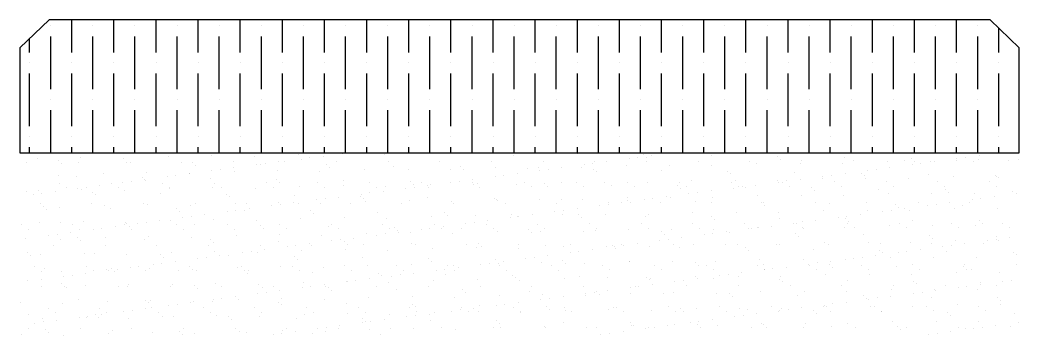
# Model space of a CAD drawing. Header units: centimetres. Extents: x -5119 to 2082, y -6603 to -947.
# Drawn here: x 19.2 to 139.5, y -3448.3 to -3410.4 of the extents above; entities that cross this region are included whole.
import ezdxf

# ---------------------------------------------------------------- set-up
doc = ezdxf.new("R2010")
doc.units = ezdxf.units.CM
doc.header["$LTSCALE"] = 100
doc.header["$MEASUREMENT"] = 0
doc.layers.add('A807-Details-Railing and Cat ladder$0$A-FIN', color=3, linetype='Continuous')
doc.layers.add('A807-Details-Railing and Cat ladder$0$A-HATCH-14', color=14, linetype='Continuous')

msp = doc.modelspace()

# ---------------------------------------------------------------- linework, layer by layer
at = {"layer": 'A807-Details-Railing and Cat ladder$0$A-FIN', "color": 3, "elevation": 0}
msp.add_lwpolyline([(136.045, -3410.355), (22.734, -3410.355), (19.24, -3413.715), (19.24, -3426.336), (139.539, -3426.336), (139.539, -3413.715)], close=True, dxfattribs=at)
at = {"layer": 'A807-Details-Railing and Cat ladder$0$A-HATCH-14', "linetype": 'Continuous'}
for p, q in [((25.472, -3414.249), (25.472, -3410.355)), ((30.546, -3414.249), (30.546, -3410.355)), ((35.62, -3414.249), (35.62, -3410.355)), ((40.694, -3414.249), (40.694, -3410.355)), ((45.768, -3414.249), (45.768, -3410.355)), ((50.842, -3414.249), (50.842, -3410.355)), ((55.916, -3414.249), (55.916, -3410.355)), ((60.99, -3414.249), (60.99, -3410.355)), ((66.064, -3414.249), (66.064, -3410.355)), ((71.138, -3414.249), (71.138, -3410.355)), ((76.212, -3414.249), (76.212, -3410.355)), ((81.286, -3414.249), (81.286, -3410.355)), ((86.36, -3414.249), (86.36, -3410.355)), ((91.434, -3414.249), (91.434, -3410.355)), ((96.508, -3414.249), (96.508, -3410.355)), ((101.582, -3414.249), (101.582, -3410.355)), ((106.656, -3414.249), (106.656, -3410.355)), ((111.73, -3414.249), (111.73, -3410.355)), ((116.804, -3414.249), (116.804, -3410.355)), ((121.878, -3414.249), (121.878, -3410.355)), ((126.951, -3414.249), (126.951, -3410.355)), ((132.025, -3414.249), (132.025, -3410.355)), ((22.935, -3411.078), (22.935, -3411.078)), ((28.009, -3411.078), (28.009, -3411.078)), ((33.083, -3411.078), (33.083, -3411.078)), ((38.157, -3411.078), (38.157, -3411.078)), ((43.231, -3411.078), (43.231, -3411.078)), ((48.305, -3411.078), (48.305, -3411.078)), ((53.379, -3411.078), (53.379, -3411.078)), ((58.453, -3411.078), (58.453, -3411.078)), ((63.527, -3411.078), (63.527, -3411.078)), ((68.601, -3411.078), (68.601, -3411.078)), ((73.675, -3411.078), (73.675, -3411.078)), ((78.749, -3411.078), (78.749, -3411.078)), ((83.823, -3411.078), (83.823, -3411.078)), ((88.897, -3411.078), (88.897, -3411.078)), ((93.971, -3411.078), (93.971, -3411.078)), ((99.045, -3411.078), (99.045, -3411.078)), ((104.119, -3411.078), (104.119, -3411.078)), ((109.193, -3411.078), (109.193, -3411.078)), ((114.267, -3411.078), (114.267, -3411.078)), ((119.341, -3411.078), (119.341, -3411.078)), ((124.414, -3411.078), (124.414, -3411.078)), ((129.488, -3411.078), (129.488, -3411.078)), ((134.562, -3411.078), (134.562, -3411.078)), ((137.099, -3414.249), (137.099, -3411.369)), ((20.398, -3414.249), (20.398, -3412.601)), ((22.935, -3418.689), (22.935, -3412.346)), ((28.009, -3418.689), (28.009, -3412.346)), ((33.083, -3418.689), (33.083, -3412.346)), ((38.157, -3418.689), (38.157, -3412.346)), ((43.231, -3418.689), (43.231, -3412.346)), ((48.305, -3418.689), (48.305, -3412.346)), ((53.379, -3418.689), (53.379, -3412.346)), ((58.453, -3418.689), (58.453, -3412.346)), ((63.527, -3418.689), (63.527, -3412.346)), ((68.601, -3418.689), (68.601, -3412.346)), ((73.675, -3418.689), (73.675, -3412.346)), ((78.749, -3418.689), (78.749, -3412.346)), ((83.823, -3418.689), (83.823, -3412.346)), ((88.897, -3418.689), (88.897, -3412.346)), ((93.971, -3418.689), (93.971, -3412.346)), ((99.045, -3418.689), (99.045, -3412.346)), ((104.119, -3418.689), (104.119, -3412.346)), ((109.193, -3418.689), (109.193, -3412.346)), ((114.267, -3418.689), (114.267, -3412.346)), ((119.341, -3418.689), (119.341, -3412.346)), ((124.414, -3418.689), (124.414, -3412.346)), ((129.488, -3418.689), (129.488, -3412.346)), ((134.562, -3418.689), (134.562, -3412.346)), ((20.398, -3415.517), (20.398, -3415.517)), ((25.472, -3415.517), (25.472, -3415.517)), ((30.546, -3415.517), (30.546, -3415.517)), ((35.62, -3415.517), (35.62, -3415.517)), ((40.694, -3415.517), (40.694, -3415.517)), ((45.768, -3415.517), (45.768, -3415.517)), ((50.842, -3415.517), (50.842, -3415.517)), ((55.916, -3415.517), (55.916, -3415.517)), ((60.99, -3415.517), (60.99, -3415.517)), ((66.064, -3415.517), (66.064, -3415.517)), ((71.138, -3415.517), (71.138, -3415.517)), ((76.212, -3415.517), (76.212, -3415.517)), ((81.286, -3415.517), (81.286, -3415.517)), ((86.36, -3415.517), (86.36, -3415.517)), ((91.434, -3415.517), (91.434, -3415.517)), ((96.508, -3415.517), (96.508, -3415.517)), ((101.582, -3415.517), (101.582, -3415.517)), ((106.656, -3415.517), (106.656, -3415.517)), ((111.73, -3415.517), (111.73, -3415.517)), ((116.804, -3415.517), (116.804, -3415.517)), ((121.878, -3415.517), (121.878, -3415.517)), ((126.951, -3415.517), (126.951, -3415.517)), ((132.025, -3415.517), (132.025, -3415.517)), ((137.099, -3415.517), (137.099, -3415.517)), ((20.398, -3423.128), (20.398, -3416.786)), ((25.472, -3423.128), (25.472, -3416.786)), ((30.546, -3423.128), (30.546, -3416.786)), ((35.62, -3423.128), (35.62, -3416.786)), ((40.694, -3423.128), (40.694, -3416.786)), ((45.768, -3423.128), (45.768, -3416.786)), ((50.842, -3423.128), (50.842, -3416.786)), ((55.916, -3423.128), (55.916, -3416.786)), ((60.99, -3423.128), (60.99, -3416.786)), ((66.064, -3423.128), (66.064, -3416.786)), ((71.138, -3423.128), (71.138, -3416.786)), ((76.212, -3423.128), (76.212, -3416.786)), ((81.286, -3423.128), (81.286, -3416.786)), ((86.36, -3423.128), (86.36, -3416.786)), ((91.434, -3423.128), (91.434, -3416.786)), ((96.508, -3423.128), (96.508, -3416.786)), ((101.582, -3423.128), (101.582, -3416.786)), ((106.656, -3423.128), (106.656, -3416.786)), ((111.73, -3423.128), (111.73, -3416.786)), ((116.804, -3423.128), (116.804, -3416.786)), ((121.878, -3423.128), (121.878, -3416.786)), ((126.951, -3423.128), (126.951, -3416.786)), ((132.025, -3423.128), (132.025, -3416.786)), ((137.099, -3423.128), (137.099, -3416.786)), ((22.935, -3419.957), (22.935, -3419.957)), ((28.009, -3419.957), (28.009, -3419.957)), ((33.083, -3419.957), (33.083, -3419.957)), ((38.157, -3419.957), (38.157, -3419.957)), ((43.231, -3419.957), (43.231, -3419.957)), ((48.305, -3419.957), (48.305, -3419.957)), ((53.379, -3419.957), (53.379, -3419.957)), ((58.453, -3419.957), (58.453, -3419.957)), ((63.527, -3419.957), (63.527, -3419.957)), ((68.601, -3419.957), (68.601, -3419.957)), ((73.675, -3419.957), (73.675, -3419.957)), ((78.749, -3419.957), (78.749, -3419.957)), ((83.823, -3419.957), (83.823, -3419.957)), ((88.897, -3419.957), (88.897, -3419.957)), ((93.971, -3419.957), (93.971, -3419.957)), ((99.045, -3419.957), (99.045, -3419.957)), ((104.119, -3419.957), (104.119, -3419.957)), ((109.193, -3419.957), (109.193, -3419.957)), ((114.267, -3419.957), (114.267, -3419.957)), ((119.341, -3419.957), (119.341, -3419.957)), ((124.414, -3419.957), (124.414, -3419.957)), ((129.488, -3419.957), (129.488, -3419.957)), ((134.562, -3419.957), (134.562, -3419.957)), ((22.935, -3426.336), (22.935, -3421.226)), ((28.009, -3426.336), (28.009, -3421.226)), ((33.083, -3426.336), (33.083, -3421.226)), ((38.157, -3426.336), (38.157, -3421.226)), ((43.231, -3426.336), (43.231, -3421.226)), ((48.305, -3426.336), (48.305, -3421.226)), ((53.379, -3426.336), (53.379, -3421.226)), ((58.453, -3426.336), (58.453, -3421.226)), ((63.527, -3426.336), (63.527, -3421.226)), ((68.601, -3426.336), (68.601, -3421.226)), ((73.675, -3426.336), (73.675, -3421.226)), ((78.749, -3426.336), (78.749, -3421.226)), ((83.823, -3426.336), (83.823, -3421.226)), ((88.897, -3426.336), (88.897, -3421.226)), ((93.971, -3426.336), (93.971, -3421.226)), ((99.045, -3426.336), (99.045, -3421.226)), ((104.119, -3426.336), (104.119, -3421.226)), ((109.193, -3426.336), (109.193, -3421.226)), ((114.267, -3426.336), (114.267, -3421.226)), ((119.341, -3426.336), (119.341, -3421.226)), ((124.414, -3426.336), (124.414, -3421.226)), ((129.488, -3426.336), (129.488, -3421.226)), ((134.562, -3426.336), (134.562, -3421.226)), ((20.398, -3424.397), (20.398, -3424.397)), ((25.472, -3424.397), (25.472, -3424.397)), ((30.546, -3424.397), (30.546, -3424.397)), ((35.62, -3424.397), (35.62, -3424.397)), ((40.694, -3424.397), (40.694, -3424.397)), ((45.768, -3424.397), (45.768, -3424.397)), ((50.842, -3424.397), (50.842, -3424.397)), ((55.916, -3424.397), (55.916, -3424.397)), ((60.99, -3424.397), (60.99, -3424.397)), ((66.064, -3424.397), (66.064, -3424.397)), ((71.138, -3424.397), (71.138, -3424.397)), ((76.212, -3424.397), (76.212, -3424.397)), ((81.286, -3424.397), (81.286, -3424.397)), ((86.36, -3424.397), (86.36, -3424.397)), ((91.434, -3424.397), (91.434, -3424.397)), ((96.508, -3424.397), (96.508, -3424.397)), ((101.582, -3424.397), (101.582, -3424.397)), ((106.656, -3424.397), (106.656, -3424.397)), ((111.73, -3424.397), (111.73, -3424.397)), ((116.804, -3424.397), (116.804, -3424.397)), ((121.878, -3424.397), (121.878, -3424.397)), ((126.951, -3424.397), (126.951, -3424.397)), ((132.025, -3424.397), (132.025, -3424.397)), ((137.099, -3424.397), (137.099, -3424.397)), ((20.398, -3426.336), (20.398, -3425.665)), ((25.472, -3426.336), (25.472, -3425.665)), ((30.546, -3426.336), (30.546, -3425.665)), ((35.62, -3426.336), (35.62, -3425.665)), ((40.694, -3426.336), (40.694, -3425.665)), ((45.768, -3426.336), (45.768, -3425.665)), ((50.842, -3426.336), (50.842, -3425.665)), ((55.916, -3426.336), (55.916, -3425.665)), ((60.99, -3426.336), (60.99, -3425.665)), ((66.064, -3426.336), (66.064, -3425.665)), ((71.138, -3426.336), (71.138, -3425.665)), ((76.212, -3426.336), (76.212, -3425.665)), ((81.286, -3426.336), (81.286, -3425.665)), ((86.36, -3426.336), (86.36, -3425.665)), ((91.434, -3426.336), (91.434, -3425.665)), ((96.508, -3426.336), (96.508, -3425.665)), ((101.582, -3426.336), (101.582, -3425.665)), ((106.656, -3426.336), (106.656, -3425.665)), ((111.73, -3426.336), (111.73, -3425.665)), ((116.804, -3426.336), (116.804, -3425.665)), ((121.878, -3426.336), (121.878, -3425.665)), ((126.951, -3426.336), (126.951, -3425.665)), ((132.025, -3426.336), (132.025, -3425.665)), ((137.099, -3426.336), (137.099, -3425.665))]:
    msp.add_line(p, q, dxfattribs=at)
at = {"layer": 'A807-Details-Railing and Cat ladder$0$A-HATCH-14', "color": 8, "linetype": 'Continuous'}
for p, q in [((21.349, -3427.024), (21.349, -3427.024)), ((23.929, -3427.311), (23.929, -3427.311)), ((26.578, -3426.958), (26.578, -3426.958)), ((31.688, -3426.982), (31.688, -3426.982)), ((37.084, -3426.788), (37.084, -3426.788)), ((42.312, -3426.721), (42.312, -3426.721)), ((47.423, -3426.745), (47.423, -3426.745)), ((52.818, -3426.551), (52.818, -3426.551)), ((53.094, -3427.09), (53.094, -3427.09)), ((54.134, -3426.953), (54.134, -3426.953)), ((55.758, -3426.739), (55.758, -3426.739)), ((58.047, -3426.484), (58.047, -3426.484)), ((58.471, -3426.382), (58.471, -3426.382)), ((62.511, -3426.386), (62.511, -3426.386)), ((63.157, -3426.509), (63.157, -3426.509)), ((78.616, -3426.631), (78.616, -3426.631)), ((86.359, -3426.47), (86.359, -3426.47)), ((92.576, -3427.064), (92.576, -3427.064)), ((93.616, -3426.927), (93.616, -3426.927)), ((94.352, -3426.539), (94.352, -3426.539)), ((94.721, -3426.876), (94.721, -3426.876)), ((95.24, -3426.713), (95.24, -3426.713)), ((97.953, -3426.356), (97.953, -3426.356)), ((102.464, -3426.715), (102.464, -3426.715)), ((110.457, -3426.784), (110.457, -3426.784)), ((110.825, -3427.122), (110.825, -3427.122)), ((113.359, -3427.323), (113.359, -3427.323)), ((118.568, -3426.961), (118.568, -3426.961)), ((119.58, -3427.312), (119.58, -3427.312)), ((125.801, -3427.3), (125.801, -3427.3)), ((126.562, -3427.029), (126.562, -3427.029)), ((132.022, -3427.289), (132.022, -3427.289)), ((132.058, -3427.038), (132.058, -3427.038)), ((133.097, -3426.901), (133.097, -3426.901)), ((134.673, -3427.206), (134.673, -3427.206)), ((134.722, -3426.688), (134.722, -3426.688)), ((138.243, -3427.278), (138.243, -3427.278)), ((139.42, -3427.174), (139.42, -3427.174)), ((20.046, -3427.493), (20.046, -3427.493)), ((24.297, -3427.648), (24.297, -3427.648)), ((26.267, -3427.481), (26.267, -3427.481)), ((32.04, -3427.488), (32.04, -3427.488)), ((32.488, -3427.47), (32.488, -3427.47)), ((38.709, -3427.459), (38.709, -3427.459)), ((40.033, -3427.556), (40.033, -3427.556)), ((40.402, -3427.894), (40.402, -3427.894)), ((42.34, -3428.506), (42.34, -3428.506)), ((43.38, -3428.369), (43.38, -3428.369)), ((44.93, -3427.447), (44.93, -3427.447)), ((45.004, -3428.155), (45.004, -3428.155)), ((47.717, -3427.798), (47.717, -3427.798)), ((48.145, -3427.733), (48.145, -3427.733)), ((48.757, -3427.661), (48.757, -3427.661)), ((50.243, -3428.527), (50.243, -3428.527)), ((50.381, -3427.447), (50.381, -3427.447)), ((51.15, -3427.436), (51.15, -3427.436)), ((56.138, -3427.802), (56.138, -3427.802)), ((56.506, -3428.139), (56.506, -3428.139)), ((57.371, -3427.425), (57.371, -3427.425)), ((60.748, -3428.357), (60.748, -3428.357)), ((63.592, -3427.413), (63.592, -3427.413)), ((64.249, -3427.978), (64.249, -3427.978)), ((65.977, -3428.291), (65.977, -3428.291)), ((69.813, -3427.402), (69.813, -3427.402)), ((71.087, -3428.315), (71.087, -3428.315)), ((72.243, -3428.047), (72.243, -3428.047)), ((72.611, -3428.384), (72.611, -3428.384)), ((76.034, -3427.391), (76.034, -3427.391)), ((76.482, -3428.121), (76.482, -3428.121)), ((80.354, -3428.223), (80.354, -3428.223)), ((81.711, -3428.054), (81.711, -3428.054)), ((81.822, -3428.48), (81.822, -3428.48)), ((82.255, -3427.379), (82.255, -3427.379)), ((82.861, -3428.343), (82.861, -3428.343)), ((84.485, -3428.129), (84.485, -3428.129)), ((86.822, -3428.079), (86.822, -3428.079)), ((87.199, -3427.772), (87.199, -3427.772)), ((88.238, -3427.635), (88.238, -3427.635)), ((88.347, -3428.292), (88.347, -3428.292)), ((88.476, -3427.368), (88.476, -3427.368)), ((89.863, -3427.421), (89.863, -3427.421)), ((92.217, -3427.884), (92.217, -3427.884)), ((94.697, -3427.357), (94.697, -3427.357)), ((96.459, -3428.469), (96.459, -3428.469)), ((97.446, -3427.818), (97.446, -3427.818)), ((100.917, -3427.346), (100.917, -3427.346)), ((102.556, -3427.842), (102.556, -3427.842)), ((107.138, -3427.334), (107.138, -3427.334)), ((107.951, -3427.648), (107.951, -3427.648)), ((113.18, -3427.581), (113.18, -3427.581)), ((118.29, -3427.605), (118.29, -3427.605)), ((121.303, -3428.454), (121.303, -3428.454)), ((122.343, -3428.317), (122.343, -3428.317)), ((123.686, -3427.411), (123.686, -3427.411)), ((123.967, -3428.103), (123.967, -3428.103)), ((126.681, -3427.746), (126.681, -3427.746)), ((126.93, -3427.367), (126.93, -3427.367)), ((127.72, -3427.609), (127.72, -3427.609)), ((128.915, -3427.344), (128.915, -3427.344)), ((129.344, -3427.395), (129.344, -3427.395)), ((134.025, -3427.369), (134.025, -3427.369)), ((23.884, -3429.025), (23.884, -3429.025)), ((26.035, -3429.241), (26.035, -3429.241)), ((29.279, -3428.83), (29.279, -3428.83)), ((34.028, -3429.31), (34.028, -3429.31)), ((34.249, -3429.571), (34.249, -3429.571)), ((34.397, -3429.647), (34.397, -3429.647)), ((34.508, -3428.764), (34.508, -3428.764)), ((36.963, -3429.213), (36.963, -3429.213)), ((38.002, -3429.077), (38.002, -3429.077)), ((39.618, -3428.788), (39.618, -3428.788)), ((39.626, -3428.863), (39.626, -3428.863)), ((42.14, -3429.486), (42.14, -3429.486)), ((45.014, -3428.594), (45.014, -3428.594)), ((50.133, -3429.555), (50.133, -3429.555)), ((55.353, -3428.552), (55.353, -3428.552)), ((58.244, -3429.731), (58.244, -3429.731)), ((73.731, -3429.545), (73.731, -3429.545)), ((76.444, -3429.188), (76.444, -3429.188)), ((77.484, -3429.051), (77.484, -3429.051)), ((79.108, -3428.837), (79.108, -3428.837)), ((88.716, -3428.63), (88.716, -3428.63)), ((100.147, -3429.69), (100.147, -3429.69)), ((104.452, -3428.537), (104.452, -3428.537)), ((104.82, -3428.875), (104.82, -3428.875)), ((105.376, -3429.624), (105.376, -3429.624)), ((110.486, -3429.648), (110.486, -3429.648)), ((111.589, -3429.733), (111.589, -3429.733)), ((112.563, -3428.714), (112.563, -3428.714)), ((113.213, -3429.519), (113.213, -3429.519)), ((115.881, -3429.454), (115.881, -3429.454)), ((115.926, -3429.162), (115.926, -3429.162)), ((116.966, -3429.025), (116.966, -3429.025)), ((118.59, -3428.811), (118.59, -3428.811)), ((120.557, -3428.783), (120.557, -3428.783)), ((120.925, -3429.12), (120.925, -3429.12)), ((121.11, -3429.387), (121.11, -3429.387)), ((126.221, -3429.412), (126.221, -3429.412)), ((128.668, -3428.959), (128.668, -3428.959)), ((131.616, -3429.217), (131.616, -3429.217)), ((136.661, -3429.028), (136.661, -3429.028)), ((136.845, -3429.151), (136.845, -3429.151)), ((137.029, -3429.365), (137.029, -3429.365)), ((21.475, -3430.873), (21.475, -3430.873)), ((24.005, -3430.015), (24.005, -3430.015)), ((24.848, -3430.551), (24.848, -3430.551)), ((26.208, -3430.629), (26.208, -3430.629)), ((26.704, -3430.807), (26.704, -3430.807)), ((27.248, -3430.492), (27.248, -3430.492)), ((28.872, -3430.279), (28.872, -3430.279)), ((30.226, -3430.004), (30.226, -3430.004)), ((31.069, -3430.54), (31.069, -3430.54)), ((31.585, -3429.921), (31.585, -3429.921)), ((31.814, -3430.831), (31.814, -3430.831)), ((32.625, -3429.785), (32.625, -3429.785)), ((36.447, -3429.992), (36.447, -3429.992)), ((37.209, -3430.637), (37.209, -3430.637)), ((37.289, -3430.529), (37.289, -3430.529)), ((42.438, -3430.57), (42.438, -3430.57)), ((42.668, -3429.981), (42.668, -3429.981)), ((43.51, -3430.518), (43.51, -3430.518)), ((47.548, -3430.595), (47.548, -3430.595)), ((48.889, -3429.97), (48.889, -3429.97)), ((49.731, -3430.506), (49.731, -3430.506)), ((50.501, -3429.892), (50.501, -3429.892)), ((52.944, -3430.4), (52.944, -3430.4)), ((55.11, -3429.958), (55.11, -3429.958)), ((55.952, -3430.495), (55.952, -3430.495)), ((58.173, -3430.333), (58.173, -3430.333)), ((61.331, -3429.947), (61.331, -3429.947)), ((62.173, -3430.484), (62.173, -3430.484)), ((63.283, -3430.358), (63.283, -3430.358)), ((65.69, -3430.604), (65.69, -3430.604)), ((66.238, -3429.8), (66.238, -3429.8)), ((66.606, -3430.137), (66.606, -3430.137)), ((66.73, -3430.467), (66.73, -3430.467)), ((67.551, -3429.936), (67.551, -3429.936)), ((68.354, -3430.253), (68.354, -3430.253)), ((68.394, -3430.472), (68.394, -3430.472)), ((68.678, -3430.164), (68.678, -3430.164)), ((71.067, -3429.896), (71.067, -3429.896)), ((72.107, -3429.759), (72.107, -3429.759)), ((73.772, -3429.924), (73.772, -3429.924)), ((73.907, -3430.097), (73.907, -3430.097)), ((74.349, -3429.977), (74.349, -3429.977)), ((74.615, -3430.461), (74.615, -3430.461)), ((79.017, -3430.121), (79.017, -3430.121)), ((79.993, -3429.913), (79.993, -3429.913)), ((80.836, -3430.45), (80.836, -3430.45)), ((82.342, -3430.045), (82.342, -3430.045)), ((82.71, -3430.383), (82.71, -3430.383)), ((84.413, -3429.927), (84.413, -3429.927)), ((86.214, -3429.902), (86.214, -3429.902)), ((87.056, -3430.438), (87.056, -3430.438)), ((89.642, -3429.86), (89.642, -3429.86)), ((90.453, -3430.222), (90.453, -3430.222)), ((92.435, -3429.89), (92.435, -3429.89)), ((93.277, -3430.427), (93.277, -3430.427)), ((94.752, -3429.885), (94.752, -3429.885)), ((98.447, -3430.291), (98.447, -3430.291)), ((98.656, -3429.879), (98.656, -3429.879)), ((98.815, -3430.628), (98.815, -3430.628)), ((99.498, -3430.416), (99.498, -3430.416)), ((102.459, -3430.935), (102.459, -3430.935)), ((104.877, -3429.868), (104.877, -3429.868)), ((105.172, -3430.578), (105.172, -3430.578)), ((105.719, -3430.405), (105.719, -3430.405)), ((106.212, -3430.441), (106.212, -3430.441)), ((106.558, -3430.467), (106.558, -3430.467)), ((107.836, -3430.227), (107.836, -3430.227)), ((110.549, -3429.87), (110.549, -3429.87)), ((111.098, -3429.857), (111.098, -3429.857)), ((111.94, -3430.393), (111.94, -3430.393)), ((114.551, -3430.536), (114.551, -3430.536)), ((114.92, -3430.873), (114.92, -3430.873)), ((117.318, -3429.845), (117.318, -3429.845)), ((118.161, -3430.382), (118.161, -3430.382)), ((122.663, -3430.713), (122.663, -3430.713)), ((123.539, -3429.834), (123.539, -3429.834)), ((124.382, -3430.371), (124.382, -3430.371)), ((129.76, -3429.823), (129.76, -3429.823)), ((130.603, -3430.359), (130.603, -3430.359)), ((130.656, -3430.781), (130.656, -3430.781)), ((135.981, -3429.811), (135.981, -3429.811)), ((136.823, -3430.348), (136.823, -3430.348)), ((20.03, -3430.994), (20.03, -3430.994)), ((20.831, -3431.337), (20.831, -3431.337)), ((21.871, -3431.2), (21.871, -3431.2)), ((23.495, -3430.987), (23.495, -3430.987)), ((28.023, -3431.063), (28.023, -3431.063)), ((28.391, -3431.4), (28.391, -3431.4)), ((36.134, -3431.239), (36.134, -3431.239)), ((44.128, -3431.308), (44.128, -3431.308)), ((44.496, -3431.645), (44.496, -3431.645)), ((52.239, -3431.485), (52.239, -3431.485)), ((54.936, -3432.019), (54.936, -3432.019)), ((55.976, -3431.883), (55.976, -3431.883)), ((57.6, -3431.669), (57.6, -3431.669)), ((60.232, -3431.553), (60.232, -3431.553)), ((60.313, -3431.311), (60.313, -3431.311)), ((60.601, -3431.891), (60.601, -3431.891)), ((61.353, -3431.175), (61.353, -3431.175)), ((62.977, -3430.961), (62.977, -3430.961)), ((66.103, -3432.14), (66.103, -3432.14)), ((68.344, -3431.73), (68.344, -3431.73)), ((76.337, -3431.799), (76.337, -3431.799)), ((76.608, -3431.97), (76.608, -3431.97)), ((76.705, -3432.136), (76.705, -3432.136)), ((81.837, -3431.903), (81.837, -3431.903)), ((84.448, -3431.975), (84.448, -3431.975)), ((86.947, -3431.928), (86.947, -3431.928)), ((92.343, -3431.733), (92.343, -3431.733)), ((92.442, -3432.044), (92.442, -3432.044)), ((94.418, -3431.994), (94.418, -3431.994)), ((95.457, -3431.857), (95.457, -3431.857)), ((97.081, -3431.643), (97.081, -3431.643)), ((97.572, -3431.667), (97.572, -3431.667)), ((99.795, -3431.286), (99.795, -3431.286)), ((100.835, -3431.149), (100.835, -3431.149)), ((102.682, -3431.691), (102.682, -3431.691)), ((108.077, -3431.497), (108.077, -3431.497)), ((113.306, -3431.43), (113.306, -3431.43)), ((118.416, -3431.455), (118.416, -3431.455)), ((123.812, -3431.26), (123.812, -3431.26)), ((129.041, -3431.193), (129.041, -3431.193)), ((131.024, -3431.119), (131.024, -3431.119)), ((133.899, -3431.968), (133.899, -3431.968)), ((134.151, -3431.218), (134.151, -3431.218)), ((134.939, -3431.831), (134.939, -3431.831)), ((136.563, -3431.617), (136.563, -3431.617)), ((138.767, -3430.958), (138.767, -3430.958)), ((139.277, -3431.26), (139.277, -3431.26)), ((21.659, -3432.495), (21.659, -3432.495)), ((22.018, -3432.816), (22.018, -3432.816)), ((22.386, -3433.153), (22.386, -3433.153)), ((24.01, -3432.874), (24.01, -3432.874)), ((27.88, -3432.483), (27.88, -3432.483)), ((29.405, -3432.68), (29.405, -3432.68)), ((30.129, -3432.993), (30.129, -3432.993)), ((34.101, -3432.472), (34.101, -3432.472)), ((34.634, -3432.613), (34.634, -3432.613)), ((38.123, -3433.061), (38.123, -3433.061)), ((39.744, -3432.637), (39.744, -3432.637)), ((40.322, -3432.461), (40.322, -3432.461)), ((45.139, -3432.443), (45.139, -3432.443)), ((45.221, -3433.298), (45.221, -3433.298)), ((46.234, -3433.238), (46.234, -3433.238)), ((46.543, -3432.45), (46.543, -3432.45)), ((46.845, -3433.085), (46.845, -3433.085)), ((49.559, -3432.727), (49.559, -3432.727)), ((50.368, -3432.376), (50.368, -3432.376)), ((50.598, -3432.59), (50.598, -3432.59)), ((52.223, -3432.377), (52.223, -3432.377)), ((52.764, -3432.438), (52.764, -3432.438)), ((54.227, -3433.307), (54.227, -3433.307)), ((55.479, -3432.401), (55.479, -3432.401)), ((58.985, -3432.427), (58.985, -3432.427)), ((60.874, -3432.206), (60.874, -3432.206)), ((65.206, -3432.416), (65.206, -3432.416)), ((71.213, -3432.164), (71.213, -3432.164)), ((71.426, -3432.404), (71.426, -3432.404)), ((77.647, -3432.393), (77.647, -3432.393)), ((83.868, -3432.382), (83.868, -3432.382)), ((84.703, -3433.273), (84.703, -3433.273)), ((86.327, -3433.059), (86.327, -3433.059)), ((89.041, -3432.702), (89.041, -3432.702)), ((90.08, -3432.565), (90.08, -3432.565)), ((90.089, -3432.37), (90.089, -3432.37)), ((91.704, -3432.351), (91.704, -3432.351)), ((92.81, -3432.381), (92.81, -3432.381)), ((96.31, -3432.359), (96.31, -3432.359)), ((100.553, -3432.221), (100.553, -3432.221)), ((102.531, -3432.348), (102.531, -3432.348)), ((108.546, -3432.289), (108.546, -3432.289)), ((108.752, -3432.337), (108.752, -3432.337)), ((108.914, -3432.627), (108.914, -3432.627)), ((114.973, -3432.325), (114.973, -3432.325)), ((116.007, -3433.303), (116.007, -3433.303)), ((116.658, -3432.466), (116.658, -3432.466)), ((121.193, -3432.314), (121.193, -3432.314)), ((121.236, -3433.236), (121.236, -3433.236)), ((124.185, -3433.247), (124.185, -3433.247)), ((124.651, -3432.535), (124.651, -3432.535)), ((125.019, -3432.872), (125.019, -3432.872)), ((125.809, -3433.033), (125.809, -3433.033)), ((126.346, -3433.261), (126.346, -3433.261)), ((127.414, -3432.303), (127.414, -3432.303)), ((128.522, -3432.676), (128.522, -3432.676)), ((129.562, -3432.539), (129.562, -3432.539)), ((131.186, -3432.325), (131.186, -3432.325)), ((131.742, -3433.066), (131.742, -3433.066)), ((132.762, -3432.711), (132.762, -3432.711)), ((133.635, -3432.291), (133.635, -3432.291)), ((136.971, -3433), (136.971, -3433)), ((36.091, -3434.5), (36.091, -3434.5)), ((37.335, -3434.486), (37.335, -3434.486)), ((38.491, -3433.399), (38.491, -3433.399)), ((38.804, -3434.143), (38.804, -3434.143)), ((39.844, -3434.006), (39.844, -3434.006)), ((41.468, -3433.792), (41.468, -3433.792)), ((42.564, -3434.419), (42.564, -3434.419)), ((44.182, -3433.435), (44.182, -3433.435)), ((47.674, -3434.444), (47.674, -3434.444)), ((53.07, -3434.249), (53.07, -3434.249)), ((54.596, -3433.644), (54.596, -3433.644)), ((58.299, -3434.183), (58.299, -3434.183)), ((62.339, -3433.483), (62.339, -3433.483)), ((63.409, -3434.207), (63.409, -3434.207)), ((68.804, -3434.013), (68.804, -3434.013)), ((70.332, -3433.552), (70.332, -3433.552)), ((70.7, -3433.889), (70.7, -3433.889)), ((74.033, -3433.946), (74.033, -3433.946)), ((75.573, -3434.475), (75.573, -3434.475)), ((78.286, -3434.117), (78.286, -3434.117)), ((78.443, -3433.729), (78.443, -3433.729)), ((79.143, -3433.97), (79.143, -3433.97)), ((79.326, -3433.981), (79.326, -3433.981)), ((80.95, -3433.767), (80.95, -3433.767)), ((83.663, -3433.41), (83.663, -3433.41)), ((84.538, -3433.776), (84.538, -3433.776)), ((86.437, -3433.797), (86.437, -3433.797)), ((86.805, -3434.135), (86.805, -3434.135)), ((89.767, -3433.709), (89.767, -3433.709)), ((94.548, -3433.974), (94.548, -3433.974)), ((94.878, -3433.734), (94.878, -3433.734)), ((100.273, -3433.54), (100.273, -3433.54)), ((102.541, -3434.042), (102.541, -3434.042)), ((102.909, -3434.38), (102.909, -3434.38)), ((105.502, -3433.473), (105.502, -3433.473)), ((110.612, -3433.497), (110.612, -3433.497)), ((110.652, -3434.219), (110.652, -3434.219)), ((115.055, -3434.449), (115.055, -3434.449)), ((117.768, -3434.092), (117.768, -3434.092)), ((118.646, -3434.288), (118.646, -3434.288)), ((118.808, -3433.955), (118.808, -3433.955)), ((120.432, -3433.741), (120.432, -3433.741)), ((123.145, -3433.384), (123.145, -3433.384)), ((126.757, -3434.464), (126.757, -3434.464)), ((134.75, -3434.533), (134.75, -3434.533)), ((19.398, -3435.028), (19.398, -3435.028)), ((20.24, -3435.565), (20.24, -3435.565)), ((21.601, -3434.722), (21.601, -3434.722)), ((24.124, -3434.746), (24.124, -3434.746)), ((25.619, -3435.017), (25.619, -3435.017)), ((26.461, -3435.554), (26.461, -3435.554)), ((26.83, -3434.656), (26.83, -3434.656)), ((28.05, -3435.559), (28.05, -3435.559)), ((29.09, -3435.422), (29.09, -3435.422)), ((30.714, -3435.208), (30.714, -3435.208)), ((31.839, -3435.006), (31.839, -3435.006)), ((31.94, -3434.68), (31.94, -3434.68)), ((32.118, -3434.815), (32.118, -3434.815)), ((32.486, -3435.152), (32.486, -3435.152)), ((32.682, -3435.542), (32.682, -3435.542)), ((33.427, -3434.851), (33.427, -3434.851)), ((34.467, -3434.714), (34.467, -3434.714)), ((38.06, -3434.994), (38.06, -3434.994)), ((38.903, -3435.531), (38.903, -3435.531)), ((40.229, -3434.991), (40.229, -3434.991)), ((44.281, -3434.983), (44.281, -3434.983)), ((45.124, -3435.52), (45.124, -3435.52)), ((48.222, -3435.06), (48.222, -3435.06)), ((48.59, -3435.397), (48.59, -3435.397)), ((50.502, -3434.972), (50.502, -3434.972)), ((51.344, -3435.509), (51.344, -3435.509)), ((56.333, -3435.237), (56.333, -3435.237)), ((56.723, -3434.961), (56.723, -3434.961)), ((57.565, -3435.497), (57.565, -3435.497)), ((62.944, -3434.949), (62.944, -3434.949)), ((63.786, -3435.486), (63.786, -3435.486)), ((64.327, -3435.305), (64.327, -3435.305)), ((64.695, -3435.643), (64.695, -3435.643)), ((67.532, -3435.533), (67.532, -3435.533)), ((68.572, -3435.396), (68.572, -3435.396)), ((69.165, -3434.938), (69.165, -3434.938)), ((70.007, -3435.475), (70.007, -3435.475)), ((70.196, -3435.183), (70.196, -3435.183)), ((72.438, -3435.482), (72.438, -3435.482)), ((72.909, -3434.825), (72.909, -3434.825)), ((73.949, -3434.688), (73.949, -3434.688)), ((75.386, -3434.927), (75.386, -3434.927)), ((76.228, -3435.463), (76.228, -3435.463)), ((80.431, -3435.55), (80.431, -3435.55)), ((81.607, -3434.915), (81.607, -3434.915)), ((82.449, -3435.452), (82.449, -3435.452)), ((87.827, -3434.904), (87.827, -3434.904)), ((88.543, -3435.727), (88.543, -3435.727)), ((88.67, -3435.441), (88.67, -3435.441)), ((92.469, -3435.582), (92.469, -3435.582)), ((94.048, -3434.893), (94.048, -3434.893)), ((94.891, -3435.429), (94.891, -3435.429)), ((97.698, -3435.516), (97.698, -3435.516)), ((100.269, -3434.881), (100.269, -3434.881)), ((101.112, -3435.418), (101.112, -3435.418)), ((102.808, -3435.54), (102.808, -3435.54)), ((106.49, -3434.87), (106.49, -3434.87)), ((107.014, -3435.508), (107.014, -3435.508)), ((107.332, -3435.407), (107.332, -3435.407)), ((108.054, -3435.371), (108.054, -3435.371)), ((108.203, -3435.346), (108.203, -3435.346)), ((109.678, -3435.157), (109.678, -3435.157)), ((112.391, -3434.8), (112.391, -3434.8)), ((112.711, -3434.859), (112.711, -3434.859)), ((113.431, -3434.663), (113.431, -3434.663)), ((113.432, -3435.279), (113.432, -3435.279)), ((113.553, -3435.395), (113.553, -3435.395)), ((118.542, -3435.304), (118.542, -3435.304)), ((118.932, -3434.848), (118.932, -3434.848)), ((119.014, -3434.625), (119.014, -3434.625)), ((119.774, -3435.384), (119.774, -3435.384)), ((123.937, -3435.109), (123.937, -3435.109)), ((125.153, -3434.836), (125.153, -3434.836)), ((125.995, -3435.373), (125.995, -3435.373)), ((129.166, -3435.042), (129.166, -3435.042)), ((131.374, -3434.825), (131.374, -3434.825)), ((132.216, -3435.362), (132.216, -3435.362)), ((134.276, -3435.067), (134.276, -3435.067)), ((135.119, -3434.87), (135.119, -3434.87)), ((137.594, -3434.814), (137.594, -3434.814)), ((138.437, -3435.35), (138.437, -3435.35)), ((19.96, -3436.624), (19.96, -3436.624)), ((22.673, -3436.267), (22.673, -3436.267)), ((23.713, -3436.13), (23.713, -3436.13)), ((24.136, -3436.723), (24.136, -3436.723)), ((25.337, -3435.916), (25.337, -3435.916)), ((26.113, -3436.568), (26.113, -3436.568)), ((26.481, -3436.905), (26.481, -3436.905)), ((29.531, -3436.529), (29.531, -3436.529)), ((34.224, -3436.744), (34.224, -3436.744)), ((34.76, -3436.462), (34.76, -3436.462)), ((39.87, -3436.486), (39.87, -3436.486)), ((42.217, -3436.813), (42.217, -3436.813)), ((45.265, -3436.292), (45.265, -3436.292)), ((50.494, -3436.225), (50.494, -3436.225)), ((55.604, -3436.25), (55.604, -3436.25)), ((56.778, -3436.949), (56.778, -3436.949)), ((57.817, -3436.812), (57.817, -3436.812)), ((59.441, -3436.598), (59.441, -3436.598)), ((61, -3436.055), (61, -3436.055)), ((62.155, -3436.241), (62.155, -3436.241)), ((63.195, -3436.104), (63.195, -3436.104)), ((64.819, -3435.89), (64.819, -3435.89)), ((66.229, -3435.989), (66.229, -3435.989)), ((71.339, -3436.013), (71.339, -3436.013)), ((76.734, -3435.819), (76.734, -3435.819)), ((80.8, -3435.888), (80.8, -3435.888)), ((81.963, -3435.752), (81.963, -3435.752)), ((87.073, -3435.777), (87.073, -3435.777)), ((96.259, -3436.923), (96.259, -3436.923)), ((96.536, -3435.796), (96.536, -3435.796)), ((96.904, -3436.133), (96.904, -3436.133)), ((97.299, -3436.786), (97.299, -3436.786)), ((98.923, -3436.573), (98.923, -3436.573)), ((101.637, -3436.215), (101.637, -3436.215)), ((102.676, -3436.079), (102.676, -3436.079)), ((104.3, -3435.865), (104.3, -3435.865)), ((104.647, -3435.972), (104.647, -3435.972)), ((112.641, -3436.041), (112.641, -3436.041)), ((113.009, -3436.378), (113.009, -3436.378)), ((120.752, -3436.218), (120.752, -3436.218)), ((128.745, -3436.286), (128.745, -3436.286)), ((129.113, -3436.624), (129.113, -3436.624)), ((131.868, -3436.915), (131.868, -3436.915)), ((135.741, -3436.898), (135.741, -3436.898)), ((136.781, -3436.761), (136.781, -3436.761)), ((136.857, -3436.463), (136.857, -3436.463)), ((137.097, -3436.849), (137.097, -3436.849)), ((138.405, -3436.547), (138.405, -3436.547)), ((23.273, -3437.497), (23.273, -3437.497)), ((29.494, -3437.486), (29.494, -3437.486)), ((35.714, -3437.474), (35.714, -3437.474)), ((41.935, -3437.463), (41.935, -3437.463)), ((42.585, -3437.151), (42.585, -3437.151)), ((48.156, -3437.452), (48.156, -3437.452)), ((48.687, -3438.014), (48.687, -3438.014)), ((50.328, -3436.99), (50.328, -3436.99)), ((51.4, -3437.657), (51.4, -3437.657)), ((52.44, -3437.52), (52.44, -3437.52)), ((53.195, -3438.098), (53.195, -3438.098)), ((54.064, -3437.306), (54.064, -3437.306)), ((54.377, -3437.441), (54.377, -3437.441)), ((58.322, -3437.058), (58.322, -3437.058)), ((58.424, -3438.032), (58.424, -3438.032)), ((58.69, -3437.396), (58.69, -3437.396)), ((60.598, -3437.429), (60.598, -3437.429)), ((63.534, -3438.056), (63.534, -3438.056)), ((66.433, -3437.235), (66.433, -3437.235)), ((66.819, -3437.418), (66.819, -3437.418)), ((68.93, -3437.862), (68.93, -3437.862)), ((73.04, -3437.407), (73.04, -3437.407)), ((74.159, -3437.795), (74.159, -3437.795)), ((74.426, -3437.304), (74.426, -3437.304)), ((74.795, -3437.641), (74.795, -3437.641)), ((79.261, -3437.395), (79.261, -3437.395)), ((79.269, -3437.82), (79.269, -3437.82)), ((82.538, -3437.48), (82.538, -3437.48)), ((84.664, -3437.625), (84.664, -3437.625)), ((85.481, -3437.384), (85.481, -3437.384)), ((88.169, -3437.988), (88.169, -3437.988)), ((89.893, -3437.558), (89.893, -3437.558)), ((90.531, -3437.549), (90.531, -3437.549)), ((90.882, -3437.631), (90.882, -3437.631)), ((90.899, -3437.886), (90.899, -3437.886)), ((91.702, -3437.373), (91.702, -3437.373)), ((91.922, -3437.494), (91.922, -3437.494)), ((93.546, -3437.281), (93.546, -3437.281)), ((95.003, -3437.583), (95.003, -3437.583)), ((97.923, -3437.361), (97.923, -3437.361)), ((98.642, -3437.726), (98.642, -3437.726)), ((100.399, -3437.389), (100.399, -3437.389)), ((104.144, -3437.35), (104.144, -3437.35)), ((105.628, -3437.322), (105.628, -3437.322)), ((106.636, -3437.794), (106.636, -3437.794)), ((107.004, -3438.132), (107.004, -3438.132)), ((110.365, -3437.339), (110.365, -3437.339)), ((110.738, -3437.346), (110.738, -3437.346)), ((114.747, -3437.971), (114.747, -3437.971)), ((116.133, -3437.152), (116.133, -3437.152)), ((116.586, -3437.327), (116.586, -3437.327)), ((121.362, -3437.085), (121.362, -3437.085)), ((122.74, -3438.04), (122.74, -3438.04)), ((122.807, -3437.316), (122.807, -3437.316)), ((126.472, -3437.11), (126.472, -3437.11)), ((127.651, -3437.963), (127.651, -3437.963)), ((129.028, -3437.305), (129.028, -3437.305)), ((130.364, -3437.606), (130.364, -3437.606)), ((131.404, -3437.469), (131.404, -3437.469)), ((133.028, -3437.255), (133.028, -3437.255)), ((135.249, -3437.294), (135.249, -3437.294)), ((20.107, -3438.321), (20.107, -3438.321)), ((20.476, -3438.659), (20.476, -3438.659)), ((21.727, -3438.571), (21.727, -3438.571)), ((26.956, -3438.505), (26.956, -3438.505)), ((28.219, -3438.498), (28.219, -3438.498)), ((32.066, -3438.529), (32.066, -3438.529)), ((36.212, -3438.566), (36.212, -3438.566)), ((36.58, -3438.904), (36.58, -3438.904)), ((37.461, -3438.335), (37.461, -3438.335)), ((40.646, -3439.073), (40.646, -3439.073)), ((41.686, -3438.936), (41.686, -3438.936)), ((42.69, -3438.268), (42.69, -3438.268)), ((43.31, -3438.722), (43.31, -3438.722)), ((44.323, -3438.743), (44.323, -3438.743)), ((46.023, -3438.365), (46.023, -3438.365)), ((47.063, -3438.228), (47.063, -3438.228)), ((47.8, -3438.293), (47.8, -3438.293)), ((52.317, -3438.812), (52.317, -3438.812)), ((52.685, -3439.149), (52.685, -3439.149)), ((60.428, -3438.988), (60.428, -3438.988)), ((68.421, -3439.057), (68.421, -3439.057)), ((76.532, -3439.234), (76.532, -3439.234)), ((80.128, -3439.047), (80.128, -3439.047)), ((81.168, -3438.91), (81.168, -3438.91)), ((82.792, -3438.696), (82.792, -3438.696)), ((84.526, -3439.302), (84.526, -3439.302)), ((85.505, -3438.339), (85.505, -3438.339)), ((86.545, -3438.202), (86.545, -3438.202)), ((108.329, -3439.195), (108.329, -3439.195)), ((113.558, -3439.128), (113.558, -3439.128)), ((118.668, -3439.153), (118.668, -3439.153)), ((119.61, -3439.021), (119.61, -3439.021)), ((120.65, -3438.884), (120.65, -3438.884)), ((122.274, -3438.671), (122.274, -3438.671)), ((123.108, -3438.377), (123.108, -3438.377)), ((124.063, -3438.958), (124.063, -3438.958)), ((124.987, -3438.313), (124.987, -3438.313)), ((126.027, -3438.177), (126.027, -3438.177)), ((129.292, -3438.892), (129.292, -3438.892)), ((130.851, -3438.216), (130.851, -3438.216)), ((134.402, -3438.916), (134.402, -3438.916)), ((138.845, -3438.285), (138.845, -3438.285)), ((139.213, -3438.622), (139.213, -3438.622)), ((21.011, -3440.031), (21.011, -3440.031)), ((22.214, -3440.251), (22.214, -3440.251)), ((27.232, -3440.019), (27.232, -3440.019)), ((28.074, -3440.556), (28.074, -3440.556)), ((29.657, -3440.378), (29.657, -3440.378)), ((29.892, -3440.489), (29.892, -3440.489)), ((30.207, -3440.32), (30.207, -3440.32)), ((30.932, -3440.352), (30.932, -3440.352)), ((32.556, -3440.138), (32.556, -3440.138)), ((33.453, -3440.008), (33.453, -3440.008)), ((34.295, -3440.545), (34.295, -3440.545)), ((34.886, -3440.311), (34.886, -3440.311)), ((35.269, -3439.781), (35.269, -3439.781)), ((36.309, -3439.644), (36.309, -3439.644)), ((37.933, -3439.43), (37.933, -3439.43)), ((38.318, -3440.496), (38.318, -3440.496)), ((39.674, -3439.997), (39.674, -3439.997)), ((39.996, -3440.336), (39.996, -3440.336)), ((40.516, -3440.533), (40.516, -3440.533)), ((45.391, -3440.141), (45.391, -3440.141)), ((45.895, -3439.985), (45.895, -3439.985)), ((46.737, -3440.522), (46.737, -3440.522)), ((50.62, -3440.074), (50.62, -3440.074)), ((52.115, -3439.974), (52.115, -3439.974)), ((52.958, -3440.511), (52.958, -3440.511)), ((55.73, -3440.099), (55.73, -3440.099)), ((58.336, -3439.963), (58.336, -3439.963)), ((59.179, -3440.499), (59.179, -3440.499)), ((61.126, -3439.905), (61.126, -3439.905)), ((64.557, -3439.952), (64.557, -3439.952)), ((65.4, -3440.488), (65.4, -3440.488)), ((66.355, -3439.838), (66.355, -3439.838)), ((68.789, -3439.394), (68.789, -3439.394)), ((69.374, -3440.463), (69.374, -3440.463)), ((70.414, -3440.326), (70.414, -3440.326)), ((70.778, -3439.94), (70.778, -3439.94)), ((71.465, -3439.862), (71.465, -3439.862)), ((71.62, -3440.477), (71.62, -3440.477)), ((72.038, -3440.112), (72.038, -3440.112)), ((74.751, -3439.755), (74.751, -3439.755)), ((75.791, -3439.618), (75.791, -3439.618)), ((76.86, -3439.668), (76.86, -3439.668)), ((76.999, -3439.929), (76.999, -3439.929)), ((77.415, -3439.404), (77.415, -3439.404)), ((77.841, -3440.466), (77.841, -3440.466)), ((82.089, -3439.601), (82.089, -3439.601)), ((83.22, -3439.918), (83.22, -3439.918)), ((84.062, -3440.454), (84.062, -3440.454)), ((84.894, -3439.64), (84.894, -3439.64)), ((87.199, -3439.626), (87.199, -3439.626)), ((89.441, -3439.906), (89.441, -3439.906)), ((90.283, -3440.443), (90.283, -3440.443)), ((92.594, -3439.431), (92.594, -3439.431)), ((92.637, -3439.479), (92.637, -3439.479)), ((95.662, -3439.895), (95.662, -3439.895)), ((96.504, -3440.432), (96.504, -3440.432)), ((97.823, -3439.365), (97.823, -3439.365)), ((100.63, -3439.548), (100.63, -3439.548)), ((100.999, -3439.885), (100.999, -3439.885)), ((101.882, -3439.884), (101.882, -3439.884)), ((102.725, -3440.42), (102.725, -3440.42)), ((102.933, -3439.389), (102.933, -3439.389)), ((108.103, -3439.872), (108.103, -3439.872)), ((108.742, -3439.724), (108.742, -3439.724)), ((108.856, -3440.437), (108.856, -3440.437)), ((108.946, -3440.409), (108.946, -3440.409)), ((109.895, -3440.3), (109.895, -3440.3)), ((111.519, -3440.086), (111.519, -3440.086)), ((114.233, -3439.729), (114.233, -3439.729)), ((114.324, -3439.861), (114.324, -3439.861)), ((115.167, -3440.398), (115.167, -3440.398)), ((115.272, -3439.592), (115.272, -3439.592)), ((116.735, -3439.793), (116.735, -3439.793)), ((116.897, -3439.379), (116.897, -3439.379)), ((117.103, -3440.13), (117.103, -3440.13)), ((120.545, -3439.85), (120.545, -3439.85)), ((121.388, -3440.386), (121.388, -3440.386)), ((124.846, -3439.969), (124.846, -3439.969)), ((126.766, -3439.838), (126.766, -3439.838)), ((127.608, -3440.375), (127.608, -3440.375)), ((132.84, -3440.038), (132.84, -3440.038)), ((132.987, -3439.827), (132.987, -3439.827)), ((133.208, -3440.376), (133.208, -3440.376)), ((133.829, -3440.364), (133.829, -3440.364)), ((139.208, -3439.816), (139.208, -3439.816)), ((21.801, -3441.554), (21.801, -3441.554)), ((21.853, -3440.567), (21.853, -3440.567)), ((24.261, -3440.572), (24.261, -3440.572)), ((24.515, -3441.197), (24.515, -3441.197)), ((25.555, -3441.06), (25.555, -3441.06)), ((27.179, -3440.846), (27.179, -3440.846)), ((30.575, -3440.657), (30.575, -3440.657)), ((46.312, -3440.565), (46.312, -3440.565)), ((46.68, -3440.902), (46.68, -3440.902)), ((54.423, -3440.742), (54.423, -3440.742)), ((59.659, -3441.742), (59.659, -3441.742)), ((61.283, -3441.528), (61.283, -3441.528)), ((62.416, -3440.81), (62.416, -3440.81)), ((62.784, -3441.148), (62.784, -3441.148)), ((63.997, -3441.171), (63.997, -3441.171)), ((65.036, -3441.034), (65.036, -3441.034)), ((66.66, -3440.82), (66.66, -3440.82)), ((69.056, -3441.711), (69.056, -3441.711)), ((70.527, -3440.987), (70.527, -3440.987)), ((74.285, -3441.644), (74.285, -3441.644)), ((78.521, -3441.056), (78.521, -3441.056)), ((78.889, -3441.393), (78.889, -3441.393)), ((79.395, -3441.669), (79.395, -3441.669)), ((84.79, -3441.474), (84.79, -3441.474)), ((86.632, -3441.232), (86.632, -3441.232)), ((90.019, -3441.408), (90.019, -3441.408)), ((94.625, -3441.301), (94.625, -3441.301)), ((94.994, -3441.638), (94.994, -3441.638)), ((95.129, -3441.432), (95.129, -3441.432)), ((99.141, -3441.716), (99.141, -3441.716)), ((100.525, -3441.238), (100.525, -3441.238)), ((100.765, -3441.502), (100.765, -3441.502)), ((102.737, -3441.477), (102.737, -3441.477)), ((103.478, -3441.145), (103.478, -3441.145)), ((104.518, -3441.008), (104.518, -3441.008)), ((105.754, -3441.171), (105.754, -3441.171)), ((106.142, -3440.794), (106.142, -3440.794)), ((110.73, -3441.546), (110.73, -3441.546)), ((110.864, -3441.195), (110.864, -3441.195)), ((116.259, -3441.001), (116.259, -3441.001)), ((118.841, -3441.723), (118.841, -3441.723)), ((121.488, -3440.934), (121.488, -3440.934)), ((126.598, -3440.959), (126.598, -3440.959)), ((131.993, -3440.765), (131.993, -3440.765)), ((137.222, -3440.698), (137.222, -3440.698)), ((138.623, -3441.69), (138.623, -3441.69)), ((20.177, -3441.768), (20.177, -3441.768)), ((21.852, -3442.421), (21.852, -3442.421)), ((24.202, -3442.073), (24.202, -3442.073)), ((24.57, -3442.41), (24.57, -3442.41)), ((24.886, -3442.499), (24.886, -3442.499)), ((27.081, -3442.354), (27.081, -3442.354)), ((31.107, -3442.488), (31.107, -3442.488)), ((32.191, -3442.378), (32.191, -3442.378)), ((32.313, -3442.25), (32.313, -3442.25)), ((37.328, -3442.477), (37.328, -3442.477)), ((37.587, -3442.184), (37.587, -3442.184)), ((40.306, -3442.318), (40.306, -3442.318)), ((40.675, -3442.656), (40.675, -3442.656)), ((42.816, -3442.117), (42.816, -3442.117)), ((43.549, -3442.465), (43.549, -3442.465)), ((47.926, -3442.142), (47.926, -3442.142)), ((48.418, -3442.495), (48.418, -3442.495)), ((49.77, -3442.454), (49.77, -3442.454)), ((50.529, -3442.944), (50.529, -3442.944)), ((53.242, -3442.587), (53.242, -3442.587)), ((53.321, -3441.947), (53.321, -3441.947)), ((54.282, -3442.45), (54.282, -3442.45)), ((55.906, -3442.236), (55.906, -3442.236)), ((55.99, -3442.443), (55.99, -3442.443)), ((56.411, -3442.564), (56.411, -3442.564)), ((56.779, -3442.901), (56.779, -3442.901)), ((58.55, -3441.881), (58.55, -3441.881)), ((58.619, -3441.879), (58.619, -3441.879)), ((62.211, -3442.431), (62.211, -3442.431)), ((63.66, -3441.905), (63.66, -3441.905)), ((64.522, -3442.74), (64.522, -3442.74)), ((68.432, -3442.42), (68.432, -3442.42)), ((72.516, -3442.809), (72.516, -3442.809)), ((74.653, -3442.409), (74.653, -3442.409)), ((80.874, -3442.398), (80.874, -3442.398)), ((87.095, -3442.386), (87.095, -3442.386)), ((90.011, -3442.918), (90.011, -3442.918)), ((92.724, -3442.561), (92.724, -3442.561)), ((93.316, -3442.375), (93.316, -3442.375)), ((93.764, -3442.424), (93.764, -3442.424)), ((95.388, -3442.21), (95.388, -3442.21)), ((98.101, -3441.853), (98.101, -3441.853)), ((99.537, -3442.364), (99.537, -3442.364)), ((105.757, -3442.352), (105.757, -3442.352)), ((111.098, -3441.884), (111.098, -3441.884)), ((111.978, -3442.341), (111.978, -3442.341)), ((118.199, -3442.33), (118.199, -3442.33)), ((124.189, -3442.807), (124.189, -3442.807)), ((124.42, -3442.318), (124.42, -3442.318)), ((126.835, -3441.791), (126.835, -3441.791)), ((127.203, -3442.129), (127.203, -3442.129)), ((129.418, -3442.741), (129.418, -3442.741)), ((129.493, -3442.892), (129.493, -3442.892)), ((130.641, -3442.307), (130.641, -3442.307)), ((132.206, -3442.535), (132.206, -3442.535)), ((133.246, -3442.398), (133.246, -3442.398)), ((134.528, -3442.765), (134.528, -3442.765)), ((134.87, -3442.184), (134.87, -3442.184)), ((134.946, -3441.968), (134.946, -3441.968)), ((136.862, -3442.296), (136.862, -3442.296)), ((137.583, -3441.827), (137.583, -3441.827)), ((26.308, -3444.003), (26.308, -3444.003)), ((34.301, -3444.072), (34.301, -3444.072)), ((35.012, -3444.16), (35.012, -3444.16)), ((42.488, -3444.002), (42.488, -3444.002)), ((43.528, -3443.866), (43.528, -3443.866)), ((45.152, -3443.652), (45.152, -3443.652)), ((45.517, -3443.99), (45.517, -3443.99)), ((47.865, -3443.295), (47.865, -3443.295)), ((48.905, -3443.158), (48.905, -3443.158)), ((50.746, -3443.923), (50.746, -3443.923)), ((55.856, -3443.948), (55.856, -3443.948)), ((61.251, -3443.754), (61.251, -3443.754)), ((66.48, -3443.687), (66.48, -3443.687)), ((71.59, -3443.711), (71.59, -3443.711)), ((72.884, -3443.146), (72.884, -3443.146)), ((76.986, -3443.517), (76.986, -3443.517)), ((80.627, -3442.985), (80.627, -3442.985)), ((81.97, -3443.977), (81.97, -3443.977)), ((82.215, -3443.45), (82.215, -3443.45)), ((83.01, -3443.84), (83.01, -3443.84)), ((84.634, -3443.626), (84.634, -3443.626)), ((87.325, -3443.475), (87.325, -3443.475)), ((87.347, -3443.269), (87.347, -3443.269)), ((88.387, -3443.132), (88.387, -3443.132)), ((88.62, -3443.054), (88.62, -3443.054)), ((88.988, -3443.391), (88.988, -3443.391)), ((92.72, -3443.28), (92.72, -3443.28)), ((96.731, -3443.231), (96.731, -3443.231)), ((97.949, -3443.214), (97.949, -3443.214)), ((103.059, -3443.238), (103.059, -3443.238)), ((104.725, -3443.299), (104.725, -3443.299)), ((105.093, -3443.637), (105.093, -3443.637)), ((108.455, -3443.044), (108.455, -3443.044)), ((112.836, -3443.476), (112.836, -3443.476)), ((113.684, -3442.977), (113.684, -3442.977)), ((118.794, -3443.002), (118.794, -3443.002)), ((120.829, -3443.545), (120.829, -3443.545)), ((121.198, -3443.882), (121.198, -3443.882)), ((121.452, -3443.951), (121.452, -3443.951)), ((122.491, -3443.814), (122.491, -3443.814)), ((124.115, -3443.6), (124.115, -3443.6)), ((126.829, -3443.243), (126.829, -3443.243)), ((127.869, -3443.106), (127.869, -3443.106)), ((128.941, -3443.721), (128.941, -3443.721)), ((136.934, -3443.79), (136.934, -3443.79)), ((137.302, -3444.127), (137.302, -3444.127)), ((19.277, -3444.397), (19.277, -3444.397)), ((22.624, -3445.033), (22.624, -3445.033)), ((24.387, -3444.421), (24.387, -3444.421)), ((28.845, -3445.022), (28.845, -3445.022)), ((29.783, -3444.227), (29.783, -3444.227)), ((32.773, -3445.281), (32.773, -3445.281)), ((34.398, -3445.068), (34.398, -3445.068)), ((34.67, -3444.409), (34.67, -3444.409)), ((35.066, -3445.01), (35.066, -3445.01)), ((37.111, -3444.71), (37.111, -3444.71)), ((38.151, -3444.574), (38.151, -3444.574)), ((39.775, -3444.36), (39.775, -3444.36)), ((40.122, -3444.185), (40.122, -3444.185)), ((41.287, -3444.999), (41.287, -3444.999)), ((42.413, -3444.248), (42.413, -3444.248)), ((47.508, -3444.988), (47.508, -3444.988)), ((50.406, -3444.317), (50.406, -3444.317)), ((50.774, -3444.654), (50.774, -3444.654)), ((53.729, -3444.976), (53.729, -3444.976)), ((58.517, -3444.493), (58.517, -3444.493)), ((59.95, -3444.965), (59.95, -3444.965)), ((66.171, -3444.954), (66.171, -3444.954)), ((66.511, -3444.562), (66.511, -3444.562)), ((66.879, -3444.899), (66.879, -3444.899)), ((72.255, -3445.256), (72.255, -3445.256)), ((72.391, -3444.942), (72.391, -3444.942)), ((73.879, -3445.042), (73.879, -3445.042)), ((74.622, -3444.739), (74.622, -3444.739)), ((76.593, -3444.685), (76.593, -3444.685)), ((77.632, -3444.548), (77.632, -3444.548)), ((78.612, -3444.931), (78.612, -3444.931)), ((79.256, -3444.334), (79.256, -3444.334)), ((82.615, -3444.807), (82.615, -3444.807)), ((82.983, -3445.145), (82.983, -3445.145)), ((84.833, -3444.92), (84.833, -3444.92)), ((84.916, -3445.323), (84.916, -3445.323)), ((90.145, -3445.257), (90.145, -3445.257)), ((90.726, -3444.984), (90.726, -3444.984)), ((91.054, -3444.909), (91.054, -3444.909)), ((95.255, -3445.281), (95.255, -3445.281)), ((97.275, -3444.897), (97.275, -3444.897)), ((98.72, -3445.053), (98.72, -3445.053)), ((100.65, -3445.087), (100.65, -3445.087)), ((103.496, -3444.886), (103.496, -3444.886)), ((105.879, -3445.02), (105.879, -3445.02)), ((106.831, -3445.229), (106.831, -3445.229)), ((109.717, -3444.875), (109.717, -3444.875)), ((110.697, -3445.367), (110.697, -3445.367)), ((110.989, -3445.045), (110.989, -3445.045)), ((111.737, -3445.23), (111.737, -3445.23)), ((113.361, -3445.016), (113.361, -3445.016)), ((114.824, -3445.298), (114.824, -3445.298)), ((115.938, -3444.863), (115.938, -3444.863)), ((116.075, -3444.659), (116.075, -3444.659)), ((116.385, -3444.85), (116.385, -3444.85)), ((117.114, -3444.522), (117.114, -3444.522)), ((118.738, -3444.308), (118.738, -3444.308)), ((121.614, -3444.783), (121.614, -3444.783)), ((122.158, -3444.852), (122.158, -3444.852)), ((126.724, -3444.808), (126.724, -3444.808)), ((128.379, -3444.841), (128.379, -3444.841)), ((132.119, -3444.614), (132.119, -3444.614)), ((134.6, -3444.829), (134.6, -3444.829)), ((135.443, -3445.366), (135.443, -3445.366)), ((137.348, -3444.547), (137.348, -3444.547)), ((20.303, -3445.756), (20.303, -3445.756)), ((21.978, -3446.27), (21.978, -3446.27)), ((23.467, -3445.57), (23.467, -3445.57)), ((23.643, -3446.483), (23.643, -3446.483)), ((26.357, -3446.126), (26.357, -3446.126)), ((27.207, -3446.203), (27.207, -3446.203)), ((27.396, -3445.989), (27.396, -3445.989)), ((28.296, -3445.825), (28.296, -3445.825)), ((28.664, -3446.162), (28.664, -3446.162)), ((29.02, -3445.776), (29.02, -3445.776)), ((29.688, -3445.558), (29.688, -3445.558)), ((31.734, -3445.418), (31.734, -3445.418)), ((32.317, -3446.227), (32.317, -3446.227)), ((35.909, -3445.547), (35.909, -3445.547)), ((36.407, -3446.001), (36.407, -3446.001)), ((37.713, -3446.033), (37.713, -3446.033)), ((42.129, -3445.536), (42.129, -3445.536)), ((42.942, -3445.966), (42.942, -3445.966)), ((44.401, -3446.07), (44.401, -3446.07)), ((44.769, -3446.407), (44.769, -3446.407)), ((48.052, -3445.991), (48.052, -3445.991)), ((48.35, -3445.524), (48.35, -3445.524)), ((52.512, -3446.247), (52.512, -3446.247)), ((53.447, -3445.796), (53.447, -3445.796)), ((54.571, -3445.513), (54.571, -3445.513)), ((58.676, -3445.73), (58.676, -3445.73)), ((60.505, -3446.315), (60.505, -3446.315)), ((60.792, -3445.502), (60.792, -3445.502)), ((63.125, -3446.458), (63.125, -3446.458)), ((63.786, -3445.754), (63.786, -3445.754)), ((65.838, -3446.101), (65.838, -3446.101)), ((66.878, -3445.964), (66.878, -3445.964)), ((67.013, -3445.49), (67.013, -3445.49)), ((68.502, -3445.75), (68.502, -3445.75)), ((68.617, -3446.492), (68.617, -3446.492)), ((69.182, -3445.56), (69.182, -3445.56)), ((71.216, -3445.393), (71.216, -3445.393)), ((73.234, -3445.479), (73.234, -3445.479)), ((74.41, -3445.493), (74.41, -3445.493)), ((76.61, -3446.561), (76.61, -3446.561)), ((79.455, -3445.468), (79.455, -3445.468)), ((79.521, -3445.518), (79.521, -3445.518)), ((85.676, -3445.457), (85.676, -3445.457)), ((91.896, -3445.445), (91.896, -3445.445)), ((98.117, -3445.434), (98.117, -3445.434)), ((99.088, -3445.39), (99.088, -3445.39)), ((102.607, -3446.432), (102.607, -3446.432)), ((104.338, -3445.423), (104.338, -3445.423)), ((105.32, -3446.075), (105.32, -3446.075)), ((106.36, -3445.938), (106.36, -3445.938)), ((107.984, -3445.724), (107.984, -3445.724)), ((110.559, -3445.411), (110.559, -3445.411)), ((115.193, -3445.635), (115.193, -3445.635)), ((116.78, -3445.4), (116.78, -3445.4)), ((122.936, -3445.475), (122.936, -3445.475)), ((123.001, -3445.389), (123.001, -3445.389)), ((129.222, -3445.377), (129.222, -3445.377)), ((130.929, -3445.543), (130.929, -3445.543)), ((131.297, -3445.881), (131.297, -3445.881)), ((139.04, -3445.72), (139.04, -3445.72)), ((20.278, -3447.513), (20.278, -3447.513)), ((20.979, -3446.834), (20.979, -3446.834)), ((22.019, -3446.697), (22.019, -3446.697)), ((22.291, -3447.578), (22.291, -3447.578)), ((26.499, -3447.502), (26.499, -3447.502)), ((30.402, -3447.755), (30.402, -3447.755)), ((32.72, -3447.49), (32.72, -3447.49)), ((38.941, -3447.479), (38.941, -3447.479)), ((45.162, -3447.468), (45.162, -3447.468)), ((50.872, -3447.773), (50.872, -3447.773)), ((51.383, -3447.456), (51.383, -3447.456)), ((55.084, -3447.516), (55.084, -3447.516)), ((56.124, -3447.379), (56.124, -3447.379)), ((57.604, -3447.445), (57.604, -3447.445)), ((57.748, -3447.166), (57.748, -3447.166)), ((60.461, -3446.808), (60.461, -3446.808)), ((60.874, -3446.653), (60.874, -3446.653)), ((61.377, -3447.603), (61.377, -3447.603)), ((61.501, -3446.672), (61.501, -3446.672)), ((63.825, -3447.434), (63.825, -3447.434)), ((66.606, -3447.536), (66.606, -3447.536)), ((70.046, -3447.422), (70.046, -3447.422)), ((71.716, -3447.56), (71.716, -3447.56)), ((76.266, -3447.411), (76.266, -3447.411)), ((76.978, -3446.898), (76.978, -3446.898)), ((77.112, -3447.366), (77.112, -3447.366)), ((82.341, -3447.299), (82.341, -3447.299)), ((82.487, -3447.4), (82.487, -3447.4)), ((84.721, -3446.737), (84.721, -3446.737)), ((87.451, -3447.324), (87.451, -3447.324)), ((88.708, -3447.388), (88.708, -3447.388)), ((92.715, -3446.806), (92.715, -3446.806)), ((92.846, -3447.13), (92.846, -3447.13)), ((93.083, -3447.143), (93.083, -3447.143)), ((94.566, -3447.491), (94.566, -3447.491)), ((94.929, -3447.377), (94.929, -3447.377)), ((95.606, -3447.354), (95.606, -3447.354)), ((97.23, -3447.14), (97.23, -3447.14)), ((98.075, -3447.063), (98.075, -3447.063)), ((99.943, -3446.783), (99.943, -3446.783)), ((100.826, -3446.983), (100.826, -3446.983)), ((100.983, -3446.646), (100.983, -3446.646)), ((101.15, -3447.366), (101.15, -3447.366)), ((103.185, -3447.087), (103.185, -3447.087)), ((107.371, -3447.355), (107.371, -3447.355)), ((108.581, -3446.893), (108.581, -3446.893)), ((108.819, -3447.051), (108.819, -3447.051)), ((109.187, -3447.389), (109.187, -3447.389)), ((113.592, -3447.343), (113.592, -3447.343)), ((113.809, -3446.826), (113.809, -3446.826)), ((116.93, -3447.228), (116.93, -3447.228)), ((118.92, -3446.851), (118.92, -3446.851)), ((119.813, -3447.332), (119.813, -3447.332)), ((124.315, -3446.656), (124.315, -3446.656)), ((124.924, -3447.296), (124.924, -3447.296)), ((125.292, -3447.634), (125.292, -3447.634)), ((126.033, -3447.321), (126.033, -3447.321)), ((129.544, -3446.59), (129.544, -3446.59)), ((132.254, -3447.309), (132.254, -3447.309)), ((133.035, -3447.473), (133.035, -3447.473)), ((134.048, -3447.465), (134.048, -3447.465)), ((134.654, -3446.614), (134.654, -3446.614)), ((135.088, -3447.328), (135.088, -3447.328)), ((136.712, -3447.114), (136.712, -3447.114)), ((138.475, -3447.298), (138.475, -3447.298)), ((139.425, -3446.757), (139.425, -3446.757)), ((19.403, -3448.246), (19.403, -3448.246)), ((22.659, -3447.915), (22.659, -3447.915)), ((24.513, -3448.27), (24.513, -3448.27)), ((29.908, -3448.076), (29.908, -3448.076)), ((35.137, -3448.009), (35.137, -3448.009)), ((38.396, -3447.823), (38.396, -3447.823)), ((38.764, -3448.161), (38.764, -3448.161)), ((40.247, -3448.034), (40.247, -3448.034)), ((45.643, -3447.839), (45.643, -3447.839)), ((46.507, -3448), (46.507, -3448)), ((49.707, -3448.224), (49.707, -3448.224)), ((50.747, -3448.087), (50.747, -3448.087)), ((52.371, -3447.874), (52.371, -3447.874)), ((54.5, -3448.069), (54.5, -3448.069)), ((55.982, -3447.797), (55.982, -3447.797)), ((62.612, -3448.245), (62.612, -3448.245)), ((89.189, -3448.199), (89.189, -3448.199)), ((90.229, -3448.062), (90.229, -3448.062)), ((91.853, -3447.848), (91.853, -3447.848)), ((128.671, -3448.173), (128.671, -3448.173)), ((129.71, -3448.036), (129.71, -3448.036)), ((131.334, -3447.822), (131.334, -3447.822))]:
    msp.add_line(p, q, dxfattribs=at)

doc.saveas('drawing.dxf')
